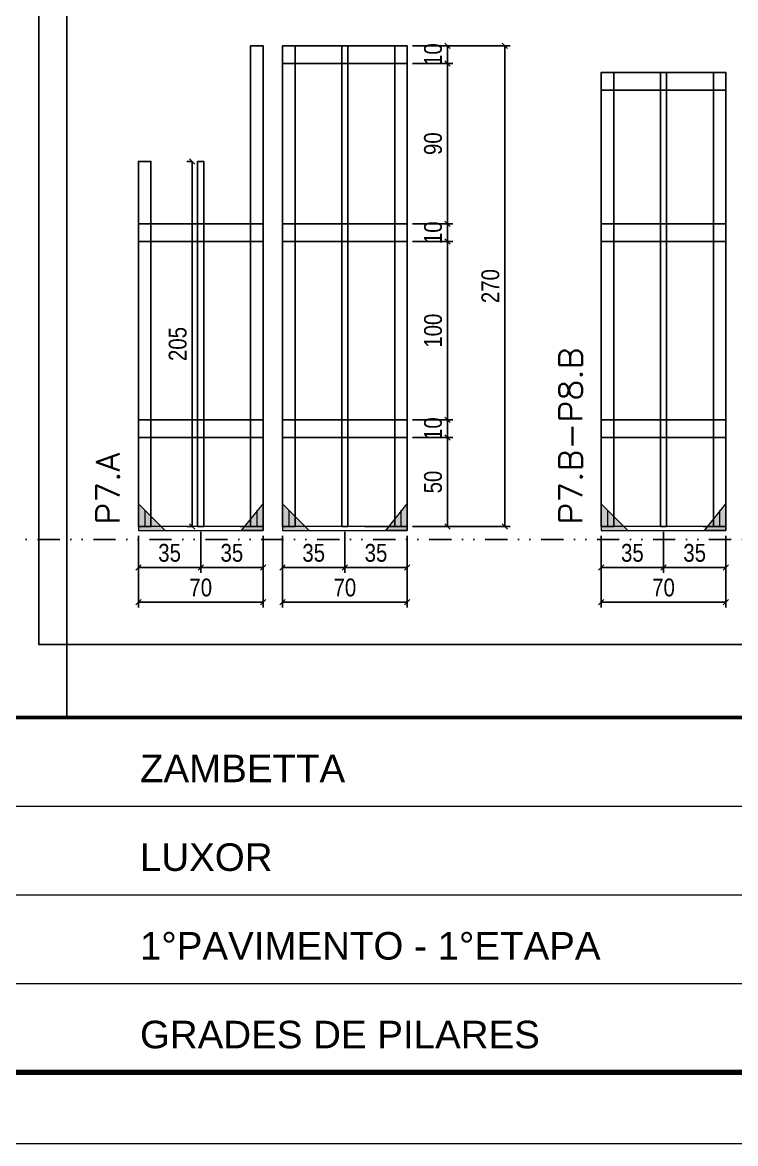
# Model space of a CAD drawing. Extents: x 14400 to 20667, y -21631 to 6985.
# Drawn here: x 16645 to 17045, y 3638 to 4267 of the extents above; entities that cross this region are included whole.
import ezdxf

# ---------------------------------------------------------------- set-up
doc = ezdxf.new("R2010")
doc.units = 0
for name, pattern in [('CONTINUO', [0]), ('DASHED', [0.75, 0.5, -0.25]), ('DIVIDE2', [0.625, 0.25, -0.125, 0, -0.125, 0, -0.125]), ('HIDDEN', [0.375, 0.25, -0.125])]:
    doc.linetypes.add(name, pattern=pattern)
doc.layers.add('00 - FELIPE', color=6, linetype='Continuous', plot=False)
for name, color, linetype in [('COTA', 241, 'Continuous'), ('Nível', 160, 'Continuous'), ('SARR_2.2x10', 60, 'Continuous'), ('SARR_3.5x7', 81, 'Continuous'), ('SARR_7x7', 40, 'Continuous')]:
    doc.layers.add(name, color=color, linetype=linetype)
for name, color, linetype, lineweight in [('Folhas', 255, 'Continuous', 9), ('Madeira', 126, 'Continuous', 18), ('Sarr 2.2x7', 40, 'Continuous', 9), ('SARRAFO DE PRESSAO', 251, 'DASHED', 9), ('Texto Seção', 7, 'Continuous', 15)]:
    doc.layers.add(name, color=color, linetype=linetype, lineweight=lineweight)
doc.styles.add('ARIAL', font='arial.ttf')
doc.styles.add('COTA TECNICA', font='techl___.ttf', dxfattribs={"height": 10})
doc.styles.add('REGUA-120', font='ROMANS.shx', dxfattribs={"height": 15})
doc.dimstyles.new('PAINEL', dxfattribs={"dimtxt": 10, "dimasz": 3, "dimexe": 3, "dimexo": 3, "dimgap": 3, "dimtad": 1, "dimdec": 1, "dimzin": 12, "dimdsep": 46, "dimtxsty": 'COTA TECNICA', "dimblk1": 'OBLIQUE', "dimblk2": 'OBLIQUE', "dimsah": 1, "dimcen": 0.9, "dimclrd": 4, "dimclre": 4, "dimclrt": 240, "dimadec": 1, "dimazin": 3, "dimtfac": 1, "dimtdec": 1, "dimtmove": 0, "dimatfit": 3, "dimfxl": 1, "dimtolj": 1, "dimtzin": 12, "dimarcsym": 0})

# ---------------------------------------------------------------- blocks, each defined once
blk = doc.blocks.new('9999999999')
at = {"color": 30, "linetype": 'CONTINUO'}
for p, q in [((98564.56, 34379.64), (99583.98, 34379.64)), ((98564.56, 34329.83), (99487.98, 34329.83)), ((98564.56, 34280.02), (99487.98, 34280.02))]:
    blk.add_line(p, q, dxfattribs=at)
at = {"color": 30, "linetype": 'CONTINUO', "const_width": 2}
blk.add_lwpolyline([(99583.98, 34230.21), (99583.98, 34414.45, 0.414214), (99568.98, 34429.45), (98228.98, 34429.45, 0.414214), (98213.98, 34414.45), (98213.98, 34245.21, 0.414214), (98228.98, 34230.21), (99583.98, 34230.21)], format="xyb", dxfattribs=at)
at = {"layer": 'Folhas'}
blk.add_lwpolyline([(98138.98, 34190.21), (99623.98, 34190.21), (99623.98, 35240.21), (98138.98, 35240.21)], close=True, dxfattribs=at)
at = {"layer": 'Folhas', "color": 30, "const_width": 3}
blk.add_lwpolyline([(98213.98, 34230.21), (99583.98, 34230.21), (99583.98, 35200.21), (98213.98, 35200.21)], close=True, dxfattribs=at)
at = {"color": 7, "linetype": 'Continuous', "ltscale": 5, "style": 'ARIAL'}
for s, height, p in [('ZAMBETTA', 15.483, (98837.68, 34393.13)), ('LUXOR', 15.483, (98837.68, 34343.32)), ('1°PAVIMENTO - 1°ETAPA', 15.4829, (98837.68, 34293.51)), ('GRADES DE PILARES', 15.4829, (98837.68, 34243.7))]:
    blk.add_text(s, height=height, dxfattribs=at).set_placement(p)
blk = doc.blocks.new('_Oblique')
at = {"color": 0, "linetype": 'ByBlock', "lineweight": -2}
blk.add_line((-0.5, -0.5), (0.5, 0.5), dxfattribs=at)
blk = doc.blocks.new('*D812')
at = {"layer": 'COTA', "color": 4, "lineweight": -2, "transparency": 16777216}
for p, q in [((16825.83, 3981.06), (16825.83, 3958.04)), ((16790.83, 3978.86), (16790.83, 3958.04)), ((16790.83, 3961.04), (16825.83, 3961.04))]:
    blk.add_line(p, q, dxfattribs=at)
at = {"layer": 'Defpoints', "color": 0, "transparency": 16777216}
for p in [(16790.83, 3981.86), (16825.83, 3984.06), (16825.83, 3961.04)]:
    blk.add_point(p, dxfattribs=at)
at = {"layer": 'COTA', "color": 4, "lineweight": -2, "transparency": 16777216, "xscale": 3, "yscale": 3, "zscale": 3, "rotation": 180}
blk.add_blockref('_Oblique', (16790.83, 3961.04), dxfattribs=at)
at = {"layer": 'COTA', "color": 4, "lineweight": -2, "transparency": 16777216, "xscale": 3, "yscale": 3, "zscale": 3}
blk.add_blockref('_Oblique', (16825.83, 3961.04), dxfattribs=at)
at = {"layer": 'COTA', "color": 240, "transparency": 16777216, "insert": (16808.33, 3969.26), "char_height": 10, "attachment_point": 5, "style": 'COTA TECNICA'}
blk.add_mtext('\\A1;35', dxfattribs=at)
blk = doc.blocks.new('*D813')
at = {"layer": 'COTA', "color": 4, "lineweight": -2, "transparency": 16777216}
for p, q in [((16825.83, 3981.06), (16825.83, 3958.04)), ((16860.83, 3978.86), (16860.83, 3958.04)), ((16825.83, 3961.04), (16860.83, 3961.04))]:
    blk.add_line(p, q, dxfattribs=at)
at = {"layer": 'Defpoints', "color": 0, "transparency": 16777216}
for p in [(16825.83, 3984.06), (16860.83, 3981.86), (16860.83, 3961.04)]:
    blk.add_point(p, dxfattribs=at)
at = {"layer": 'COTA', "color": 4, "lineweight": -2, "transparency": 16777216, "xscale": 3, "yscale": 3, "zscale": 3, "rotation": 180}
blk.add_blockref('_Oblique', (16825.83, 3961.04), dxfattribs=at)
at = {"layer": 'COTA', "color": 4, "lineweight": -2, "transparency": 16777216, "xscale": 3, "yscale": 3, "zscale": 3}
blk.add_blockref('_Oblique', (16860.83, 3961.04), dxfattribs=at)
at = {"layer": 'COTA', "color": 240, "transparency": 16777216, "insert": (16843.33, 3969.26), "char_height": 10, "attachment_point": 5, "style": 'COTA TECNICA'}
blk.add_mtext('\\A1;35', dxfattribs=at)
blk = doc.blocks.new('*D815')
at = {"layer": 'COTA', "color": 4, "lineweight": -2, "transparency": 16777216}
for p, q in [((16790.83, 3978.86), (16790.83, 3938.68)), ((16860.83, 3978.86), (16860.83, 3938.68)), ((16790.83, 3941.68), (16860.83, 3941.68))]:
    blk.add_line(p, q, dxfattribs=at)
at = {"layer": 'Defpoints', "color": 0, "transparency": 16777216}
for p in [(16790.83, 3981.86), (16860.83, 3981.86), (16860.83, 3941.68)]:
    blk.add_point(p, dxfattribs=at)
at = {"layer": 'COTA', "color": 4, "lineweight": -2, "transparency": 16777216, "xscale": 3, "yscale": 3, "zscale": 3, "rotation": 180}
blk.add_blockref('_Oblique', (16790.83, 3941.68), dxfattribs=at)
at = {"layer": 'COTA', "color": 4, "lineweight": -2, "transparency": 16777216, "xscale": 3, "yscale": 3, "zscale": 3}
blk.add_blockref('_Oblique', (16860.83, 3941.68), dxfattribs=at)
at = {"layer": 'COTA', "color": 240, "transparency": 16777216, "insert": (16825.83, 3949.79), "char_height": 10, "attachment_point": 5, "style": 'COTA TECNICA'}
blk.add_mtext('\\A1;70', dxfattribs=at)
blk = doc.blocks.new('*D792')
at = {"layer": 'COTA', "color": 4, "lineweight": -2, "transparency": 16777216}
for p, q in [((16863.83, 4034.06), (16886.53, 4034.06)), ((16883.53, 3984.06), (16883.53, 4034.06)), ((16863.83, 3984.06), (16886.53, 3984.06))]:
    blk.add_line(p, q, dxfattribs=at)
at = {"layer": 'Defpoints', "color": 0, "transparency": 16777216}
for p in [(16860.83, 4034.06), (16883.53, 4034.06), (16860.83, 3984.06)]:
    blk.add_point(p, dxfattribs=at)
at = {"layer": 'COTA', "color": 4, "lineweight": -2, "transparency": 16777216, "xscale": 3, "yscale": 3, "zscale": 3}
for p, rotation in [((16883.53, 4034.06), 90), ((16883.53, 3984.06), 270)]:
    blk.add_blockref('_Oblique', p, dxfattribs=dict(at, rotation=rotation))
at = {"layer": 'COTA', "color": 240, "transparency": 16777216, "insert": (16875.42, 4009.06), "char_height": 10, "attachment_point": 5, "rotation": 90, "style": 'COTA TECNICA'}
blk.add_mtext('\\A1;50', dxfattribs=at)
blk = doc.blocks.new('*D793')
at = {"layer": 'COTA', "color": 4, "lineweight": -2, "transparency": 16777216}
for p, q in [((16863.83, 4044.06), (16886.53, 4044.06)), ((16883.53, 4034.06), (16883.53, 4044.06)), ((16863.83, 4034.06), (16886.53, 4034.06))]:
    blk.add_line(p, q, dxfattribs=at)
at = {"layer": 'Defpoints', "color": 0, "transparency": 16777216}
for p in [(16860.83, 4044.06), (16883.53, 4044.06), (16860.83, 4034.06)]:
    blk.add_point(p, dxfattribs=at)
at = {"layer": 'COTA', "color": 4, "lineweight": -2, "transparency": 16777216, "xscale": 3, "yscale": 3, "zscale": 3}
for p, rotation in [((16883.53, 4044.06), 90), ((16883.53, 4034.06), 270)]:
    blk.add_blockref('_Oblique', p, dxfattribs=dict(at, rotation=rotation))
at = {"layer": 'COTA', "color": 240, "transparency": 16777216, "insert": (16875.43, 4039.06), "char_height": 10, "attachment_point": 5, "rotation": 90, "style": 'COTA TECNICA'}
blk.add_mtext('\\A1;10', dxfattribs=at)
blk = doc.blocks.new('*D794')
at = {"layer": 'COTA', "color": 4, "lineweight": -2, "transparency": 16777216}
for p, q in [((16863.83, 4144.06), (16886.53, 4144.06)), ((16883.53, 4044.06), (16883.53, 4144.06)), ((16863.83, 4044.06), (16886.53, 4044.06))]:
    blk.add_line(p, q, dxfattribs=at)
at = {"layer": 'Defpoints', "color": 0, "transparency": 16777216}
for p in [(16860.83, 4144.06), (16883.53, 4144.06), (16860.83, 4044.06)]:
    blk.add_point(p, dxfattribs=at)
at = {"layer": 'COTA', "color": 4, "lineweight": -2, "transparency": 16777216, "xscale": 3, "yscale": 3, "zscale": 3}
for p, rotation in [((16883.53, 4144.06), 90), ((16883.53, 4044.06), 270)]:
    blk.add_blockref('_Oblique', p, dxfattribs=dict(at, rotation=rotation))
at = {"layer": 'COTA', "color": 240, "transparency": 16777216, "insert": (16875.43, 4094.06), "char_height": 10, "attachment_point": 5, "rotation": 90, "style": 'COTA TECNICA'}
blk.add_mtext('\\A1;100', dxfattribs=at)
blk = doc.blocks.new('*D795')
at = {"layer": 'COTA', "color": 4, "lineweight": -2, "transparency": 16777216}
for p, q in [((16863.83, 4154.06), (16886.53, 4154.06)), ((16883.53, 4144.06), (16883.53, 4154.06)), ((16863.83, 4144.06), (16886.53, 4144.06))]:
    blk.add_line(p, q, dxfattribs=at)
at = {"layer": 'Defpoints', "color": 0, "transparency": 16777216}
for p in [(16860.83, 4154.06), (16883.53, 4154.06), (16860.83, 4144.06)]:
    blk.add_point(p, dxfattribs=at)
at = {"layer": 'COTA', "color": 4, "lineweight": -2, "transparency": 16777216, "xscale": 3, "yscale": 3, "zscale": 3}
for p, rotation in [((16883.53, 4154.06), 90), ((16883.53, 4144.06), 270)]:
    blk.add_blockref('_Oblique', p, dxfattribs=dict(at, rotation=rotation))
at = {"layer": 'COTA', "color": 240, "transparency": 16777216, "insert": (16875.43, 4149.06), "char_height": 10, "attachment_point": 5, "rotation": 90, "style": 'COTA TECNICA'}
blk.add_mtext('\\A1;10', dxfattribs=at)
blk = doc.blocks.new('*D796')
at = {"layer": 'COTA', "color": 4, "lineweight": -2, "transparency": 16777216}
for p, q in [((16744.83, 3981.06), (16744.83, 3958.04)), ((16709.83, 3978.86), (16709.83, 3958.04)), ((16709.83, 3961.04), (16744.83, 3961.04))]:
    blk.add_line(p, q, dxfattribs=at)
at = {"layer": 'Defpoints', "color": 0, "transparency": 16777216}
for p in [(16709.83, 3981.86), (16744.83, 3984.06), (16744.83, 3961.04)]:
    blk.add_point(p, dxfattribs=at)
at = {"layer": 'COTA', "color": 4, "lineweight": -2, "transparency": 16777216, "xscale": 3, "yscale": 3, "zscale": 3, "rotation": 180}
blk.add_blockref('_Oblique', (16709.83, 3961.04), dxfattribs=at)
at = {"layer": 'COTA', "color": 4, "lineweight": -2, "transparency": 16777216, "xscale": 3, "yscale": 3, "zscale": 3}
blk.add_blockref('_Oblique', (16744.83, 3961.04), dxfattribs=at)
at = {"layer": 'COTA', "color": 240, "transparency": 16777216, "insert": (16727.33, 3969.26), "char_height": 10, "attachment_point": 5, "style": 'COTA TECNICA'}
blk.add_mtext('\\A1;35', dxfattribs=at)
blk = doc.blocks.new('*D797')
at = {"layer": 'COTA', "color": 4, "lineweight": -2, "transparency": 16777216}
for p, q in [((16744.83, 3981.06), (16744.83, 3958.04)), ((16779.83, 3978.86), (16779.83, 3958.04)), ((16744.83, 3961.04), (16779.83, 3961.04))]:
    blk.add_line(p, q, dxfattribs=at)
at = {"layer": 'Defpoints', "color": 0, "transparency": 16777216}
for p in [(16744.83, 3984.06), (16779.83, 3981.86), (16779.83, 3961.04)]:
    blk.add_point(p, dxfattribs=at)
at = {"layer": 'COTA', "color": 4, "lineweight": -2, "transparency": 16777216, "xscale": 3, "yscale": 3, "zscale": 3, "rotation": 180}
blk.add_blockref('_Oblique', (16744.83, 3961.04), dxfattribs=at)
at = {"layer": 'COTA', "color": 4, "lineweight": -2, "transparency": 16777216, "xscale": 3, "yscale": 3, "zscale": 3}
blk.add_blockref('_Oblique', (16779.83, 3961.04), dxfattribs=at)
at = {"layer": 'COTA', "color": 240, "transparency": 16777216, "insert": (16762.33, 3969.26), "char_height": 10, "attachment_point": 5, "style": 'COTA TECNICA'}
blk.add_mtext('\\A1;35', dxfattribs=at)
blk = doc.blocks.new('*D799')
at = {"layer": 'COTA', "color": 4, "lineweight": -2, "transparency": 16777216}
for p, q in [((16709.83, 3978.86), (16709.83, 3938.68)), ((16779.83, 3978.86), (16779.83, 3938.68)), ((16709.83, 3941.68), (16779.83, 3941.68))]:
    blk.add_line(p, q, dxfattribs=at)
at = {"layer": 'Defpoints', "color": 0, "transparency": 16777216}
for p in [(16709.83, 3981.86), (16779.83, 3981.86), (16779.83, 3941.68)]:
    blk.add_point(p, dxfattribs=at)
at = {"layer": 'COTA', "color": 4, "lineweight": -2, "transparency": 16777216, "xscale": 3, "yscale": 3, "zscale": 3, "rotation": 180}
blk.add_blockref('_Oblique', (16709.83, 3941.68), dxfattribs=at)
at = {"layer": 'COTA', "color": 4, "lineweight": -2, "transparency": 16777216, "xscale": 3, "yscale": 3, "zscale": 3}
blk.add_blockref('_Oblique', (16779.83, 3941.68), dxfattribs=at)
at = {"layer": 'COTA', "color": 240, "transparency": 16777216, "insert": (16744.83, 3949.79), "char_height": 10, "attachment_point": 5, "style": 'COTA TECNICA'}
blk.add_mtext('\\A1;70', dxfattribs=at)
blk = doc.blocks.new('*D800')
at = {"layer": 'COTA', "color": 4, "lineweight": -2, "transparency": 16777216}
for p, q in [((16863.83, 4254.1), (16918.75, 4254.1)), ((16915.75, 3984.06), (16915.75, 4254.1)), ((16863.83, 3984.06), (16918.75, 3984.06))]:
    blk.add_line(p, q, dxfattribs=at)
at = {"layer": 'Defpoints', "color": 0, "transparency": 16777216}
for p in [(16860.83, 4254.1), (16915.75, 4254.1), (16860.83, 3984.06)]:
    blk.add_point(p, dxfattribs=at)
at = {"layer": 'COTA', "color": 4, "lineweight": -2, "transparency": 16777216, "xscale": 3, "yscale": 3, "zscale": 3}
for p, rotation in [((16915.75, 4254.1), 90), ((16915.75, 3984.06), 270)]:
    blk.add_blockref('_Oblique', p, dxfattribs=dict(at, rotation=rotation))
at = {"layer": 'COTA', "color": 240, "transparency": 16777216, "insert": (16907.64, 4119.08), "char_height": 10, "attachment_point": 5, "rotation": 90, "style": 'COTA TECNICA'}
blk.add_mtext('\\A1;270', dxfattribs=at)
blk = doc.blocks.new('*D807')
at = {"layer": 'COTA', "color": 4, "lineweight": -2, "transparency": 16777216}
for p, q in [((17004.92, 3981.06), (17004.92, 3958.04)), ((16969.92, 3978.86), (16969.92, 3958.04)), ((16969.92, 3961.04), (17004.92, 3961.04))]:
    blk.add_line(p, q, dxfattribs=at)
at = {"layer": 'Defpoints', "color": 0, "transparency": 16777216}
for p in [(16969.92, 3981.86), (17004.92, 3984.06), (17004.92, 3961.04)]:
    blk.add_point(p, dxfattribs=at)
at = {"layer": 'COTA', "color": 4, "lineweight": -2, "transparency": 16777216, "xscale": 3, "yscale": 3, "zscale": 3, "rotation": 180}
blk.add_blockref('_Oblique', (16969.92, 3961.04), dxfattribs=at)
at = {"layer": 'COTA', "color": 4, "lineweight": -2, "transparency": 16777216, "xscale": 3, "yscale": 3, "zscale": 3}
blk.add_blockref('_Oblique', (17004.92, 3961.04), dxfattribs=at)
at = {"layer": 'COTA', "color": 240, "transparency": 16777216, "insert": (16987.42, 3969.26), "char_height": 10, "attachment_point": 5, "style": 'COTA TECNICA'}
blk.add_mtext('\\A1;35', dxfattribs=at)
blk = doc.blocks.new('*D808')
at = {"layer": 'COTA', "color": 4, "lineweight": -2, "transparency": 16777216}
for p, q in [((17004.92, 3981.06), (17004.92, 3958.04)), ((17039.92, 3978.86), (17039.92, 3958.04)), ((17004.92, 3961.04), (17039.92, 3961.04))]:
    blk.add_line(p, q, dxfattribs=at)
at = {"layer": 'Defpoints', "color": 0, "transparency": 16777216}
for p in [(17004.92, 3984.06), (17039.92, 3981.86), (17039.92, 3961.04)]:
    blk.add_point(p, dxfattribs=at)
at = {"layer": 'COTA', "color": 4, "lineweight": -2, "transparency": 16777216, "xscale": 3, "yscale": 3, "zscale": 3, "rotation": 180}
blk.add_blockref('_Oblique', (17004.92, 3961.04), dxfattribs=at)
at = {"layer": 'COTA', "color": 4, "lineweight": -2, "transparency": 16777216, "xscale": 3, "yscale": 3, "zscale": 3}
blk.add_blockref('_Oblique', (17039.92, 3961.04), dxfattribs=at)
at = {"layer": 'COTA', "color": 240, "transparency": 16777216, "insert": (17022.42, 3969.26), "char_height": 10, "attachment_point": 5, "style": 'COTA TECNICA'}
blk.add_mtext('\\A1;35', dxfattribs=at)
blk = doc.blocks.new('*D810')
at = {"layer": 'COTA', "color": 4, "lineweight": -2, "transparency": 16777216}
for p, q in [((16969.92, 3978.86), (16969.92, 3938.68)), ((17039.92, 3978.86), (17039.92, 3938.68)), ((16969.92, 3941.68), (17039.92, 3941.68))]:
    blk.add_line(p, q, dxfattribs=at)
at = {"layer": 'Defpoints', "color": 0, "transparency": 16777216}
for p in [(16969.92, 3981.86), (17039.92, 3981.86), (17039.92, 3941.68)]:
    blk.add_point(p, dxfattribs=at)
at = {"layer": 'COTA', "color": 4, "lineweight": -2, "transparency": 16777216, "xscale": 3, "yscale": 3, "zscale": 3, "rotation": 180}
blk.add_blockref('_Oblique', (16969.92, 3941.68), dxfattribs=at)
at = {"layer": 'COTA', "color": 4, "lineweight": -2, "transparency": 16777216, "xscale": 3, "yscale": 3, "zscale": 3}
blk.add_blockref('_Oblique', (17039.92, 3941.68), dxfattribs=at)
at = {"layer": 'COTA', "color": 240, "transparency": 16777216, "insert": (17004.92, 3949.79), "char_height": 10, "attachment_point": 5, "style": 'COTA TECNICA'}
blk.add_mtext('\\A1;70', dxfattribs=at)
blk = doc.blocks.new('*D802')
at = {"layer": 'COTA', "color": 4, "lineweight": -2, "transparency": 16777216}
for p, q in [((16863.83, 4254.09), (16886.53, 4254.09)), ((16883.53, 4244.09), (16883.53, 4254.09)), ((16863.83, 4244.09), (16886.53, 4244.09))]:
    blk.add_line(p, q, dxfattribs=at)
at = {"layer": 'Defpoints', "color": 0, "transparency": 16777216}
for p in [(16860.83, 4254.09), (16883.53, 4254.09), (16860.83, 4244.09)]:
    blk.add_point(p, dxfattribs=at)
at = {"layer": 'COTA', "color": 4, "lineweight": -2, "transparency": 16777216, "xscale": 3, "yscale": 3, "zscale": 3}
for p, rotation in [((16883.53, 4254.09), 90), ((16883.53, 4244.09), 270)]:
    blk.add_blockref('_Oblique', p, dxfattribs=dict(at, rotation=rotation))
at = {"layer": 'COTA', "color": 240, "transparency": 16777216, "insert": (16875.43, 4249.09), "char_height": 10, "attachment_point": 5, "rotation": 90, "style": 'COTA TECNICA'}
blk.add_mtext('\\A1;10', dxfattribs=at)
blk = doc.blocks.new('*D822')
at = {"layer": 'COTA', "color": 4, "lineweight": -2, "transparency": 16777216}
for p, q in [((16863.83, 4244.09), (16886.53, 4244.09)), ((16883.53, 4154.06), (16883.53, 4244.09)), ((16863.83, 4154.06), (16886.53, 4154.06))]:
    blk.add_line(p, q, dxfattribs=at)
at = {"layer": 'Defpoints', "color": 0, "transparency": 16777216}
for p in [(16860.83, 4244.09), (16883.53, 4244.09), (16860.83, 4154.06)]:
    blk.add_point(p, dxfattribs=at)
at = {"layer": 'COTA', "color": 4, "lineweight": -2, "transparency": 16777216, "xscale": 3, "yscale": 3, "zscale": 3}
for p, rotation in [((16883.53, 4244.09), 90), ((16883.53, 4154.06), 270)]:
    blk.add_blockref('_Oblique', p, dxfattribs=dict(at, rotation=rotation))
at = {"layer": 'COTA', "color": 240, "transparency": 16777216, "insert": (16875.4, 4199.08), "char_height": 10, "attachment_point": 5, "rotation": 90, "style": 'COTA TECNICA'}
blk.add_mtext('\\A1;90', dxfattribs=at)
blk = doc.blocks.new('*D816')
at = {"layer": 'COTA', "color": 4, "lineweight": -2, "transparency": 16777216}
for p, q in [((16740.08, 4189.1), (16737.02, 4189.1)), ((16740.02, 4189.1), (16740.02, 3984.06)), ((16740.08, 3984.06), (16737.02, 3984.06))]:
    blk.add_line(p, q, dxfattribs=at)
at = {"layer": 'Defpoints', "color": 0, "transparency": 16777216}
for p in [(16743.08, 4189.1), (16740.02, 3984.06), (16743.08, 3984.06)]:
    blk.add_point(p, dxfattribs=at)
at = {"layer": 'COTA', "color": 4, "lineweight": -2, "transparency": 16777216, "xscale": 3, "yscale": 3, "zscale": 3}
for p, rotation in [((16740.02, 4189.1), 90), ((16740.02, 3984.06), 270)]:
    blk.add_blockref('_Oblique', p, dxfattribs=dict(at, rotation=rotation))
at = {"layer": 'COTA', "color": 240, "transparency": 16777216, "insert": (16731.91, 4086.58), "char_height": 10, "attachment_point": 5, "rotation": 90, "style": 'COTA TECNICA'}
blk.add_mtext('\\A1;205', dxfattribs=at)

msp = doc.modelspace()

# ---------------------------------------------------------------- hatches: boundary and pattern name
at = {"layer": 'Madeira'}
h = msp.add_hatch(color=252, dxfattribs=at)
h.dxf.hatch_style = 2
h.paths.add_polyline_path([(16709.83, 3996.86), (16709.83, 3981.86), (16724.83, 3981.86)])
h = msp.add_hatch(color=252, dxfattribs=at)
h.dxf.hatch_style = 2
h.paths.add_polyline_path([(16779.83, 3996.86), (16779.83, 3981.86), (16767.83, 3981.86)])
h = msp.add_hatch(color=252, dxfattribs=at)
h.dxf.hatch_style = 2
h.paths.add_polyline_path([(16790.83, 3996.86), (16790.83, 3981.86), (16805.83, 3981.86)])
h = msp.add_hatch(color=252, dxfattribs=at)
h.dxf.hatch_style = 2
h.paths.add_polyline_path([(16860.83, 3996.86), (16860.83, 3981.86), (16848.83, 3981.86)])
h = msp.add_hatch(color=252, dxfattribs=at)
h.dxf.hatch_style = 2
h.paths.add_polyline_path([(16969.92, 3996.86), (16969.92, 3981.86), (16984.92, 3981.86)])
h = msp.add_hatch(color=252, dxfattribs=at)
h.dxf.hatch_style = 2
h.paths.add_polyline_path([(17039.92, 3996.86), (17039.92, 3981.86), (17027.92, 3981.86)])

# ---------------------------------------------------------------- linework, layer by layer
at = {"layer": '00 - FELIPE'}
msp.add_lwpolyline([(16653.93, 4371.86), (17437.55, 4371.86), (17437.55, 3917.8), (16653.93, 3917.8)], close=True, dxfattribs=at)
at = {"layer": 'COTA'}
msp.add_line((16669.58, 4647.58), (16669.58, 3876.82), dxfattribs=at)
at = {"layer": 'Madeira', "color": 250, "linetype": 'HIDDEN'}
for p, q in [((16713.33, 3993.36), (16713.33, 3984.06)), ((16776.33, 3993.36), (16776.33, 3984.06)), ((16794.33, 3993.36), (16794.33, 3984.06)), ((16857.33, 3993.36), (16857.33, 3984.06)), ((16973.42, 3993.36), (16973.42, 3984.06)), ((17036.42, 3993.36), (17036.42, 3984.06)), ((16719.67, 3984.06), (16709.83, 3984.06)), ((16719.67, 3984.06), (16709.83, 3984.06)), ((16770, 3984.06), (16779.83, 3984.06)), ((16770, 3984.06), (16779.83, 3984.06)), ((16800.67, 3984.06), (16790.83, 3984.06)), ((16800.67, 3984.06), (16790.83, 3984.06)), ((16851, 3984.06), (16860.83, 3984.06)), ((16851, 3984.06), (16860.83, 3984.06)), ((16979.75, 3984.06), (16969.92, 3984.06)), ((16979.75, 3984.06), (16969.92, 3984.06)), ((17030.09, 3984.06), (17039.92, 3984.06)), ((17030.09, 3984.06), (17039.92, 3984.06))]:
    msp.add_line(p, q, dxfattribs=at)
at = {"layer": 'Madeira', "color": 1, "linetype": 'HIDDEN'}
for p, q in [((16713.33, 3993.36), (16713.33, 3984.06)), ((16776.33, 3993.36), (16776.33, 3984.06)), ((16794.33, 3993.36), (16794.33, 3984.06)), ((16857.33, 3993.36), (16857.33, 3984.06)), ((16973.42, 3993.36), (16973.42, 3984.06)), ((17036.42, 3993.36), (17036.42, 3984.06)), ((16716.83, 3989.86), (16716.83, 3984.06)), ((16797.83, 3989.86), (16797.83, 3984.06)), ((16976.92, 3989.86), (16976.92, 3984.06)), ((16725.63, 3984.06), (16709.83, 3984.06)), ((16767.03, 3984.06), (16779.83, 3984.06)), ((16806.63, 3984.06), (16790.83, 3984.06)), ((16837.03, 3984.06), (16860.83, 3984.06)), ((16985.72, 3984.06), (16969.92, 3984.06)), ((17027.12, 3984.06), (17039.92, 3984.06))]:
    msp.add_line(p, q, dxfattribs=at)
at = {"layer": 'Madeira', "color": 250}
for p, q in [((16709.83, 3984.06), (16709.83, 3981.86)), ((16709.83, 3984.06), (16709.83, 3981.86)), ((16709.83, 3984.06), (16709.83, 3981.86)), ((16790.83, 3984.06), (16790.83, 3981.86)), ((16790.83, 3984.06), (16790.83, 3981.86)), ((16790.83, 3984.06), (16790.83, 3981.86)), ((16969.92, 3984.06), (16969.92, 3981.86)), ((16969.92, 3984.06), (16969.92, 3981.86)), ((16969.92, 3984.06), (16969.92, 3981.86))]:
    msp.add_line(p, q, dxfattribs=at)
at = {"layer": 'Madeira', "color": 0}
for points in [[(16709.83, 3996.86), (16709.83, 3981.86), (16724.83, 3981.86), (16709.83, 3996.86)], [(16779.83, 3996.86), (16779.83, 3981.86), (16767.83, 3981.86), (16779.83, 3996.86)], [(16790.83, 3996.86), (16790.83, 3981.86), (16805.83, 3981.86), (16790.83, 3996.86)], [(16860.83, 3996.86), (16860.83, 3981.86), (16848.83, 3981.86), (16860.83, 3996.86)], [(16969.92, 3996.86), (16969.92, 3981.86), (16984.92, 3981.86), (16969.92, 3996.86)], [(17039.92, 3996.86), (17039.92, 3981.86), (17027.92, 3981.86), (17039.92, 3996.86)]]:
    msp.add_lwpolyline(points, dxfattribs=at)
at = {"layer": 'Nível', "color": 4, "linetype": 'DIVIDE2', "ltscale": 50}
msp.add_line((16086.97, 3976.86), (17456.97, 3976.86), dxfattribs=at)
at = {"layer": 'Sarr 2.2x7'}
for p, q in [((16709.83, 3984.06), (16709.83, 3981.86)), ((16779.83, 3981.86), (16779.83, 3984.06)), ((16790.83, 3984.06), (16790.83, 3981.86)), ((16860.83, 3981.86), (16860.83, 3984.06)), ((16969.92, 3984.06), (16969.92, 3981.86)), ((17039.92, 3981.86), (17039.92, 3984.06))]:
    msp.add_line(p, q, dxfattribs=at)
for points in [[(16779.83, 3984.06), (16709.83, 3984.06), (16709.83, 3981.86), (16779.83, 3981.86)], [(16860.83, 3984.06), (16790.83, 3984.06), (16790.83, 3981.86), (16860.83, 3981.86)], [(17039.92, 3984.06), (16969.92, 3984.06), (16969.92, 3981.86), (17039.92, 3981.86)]]:
    msp.add_lwpolyline(points, close=True, dxfattribs=at)
at = {"layer": 'SARR_2.2x10'}
for points in [[(16790.83, 4254.09), (16860.83, 4254.09), (16860.83, 4244.09), (16790.83, 4244.09)], [(16969.92, 4239.1), (17039.92, 4239.1), (17039.92, 4229.1), (16969.92, 4229.1)], [(16709.83, 4154.06), (16779.83, 4154.06), (16779.83, 4144.06), (16709.83, 4144.06)], [(16790.83, 4154.06), (16860.83, 4154.06), (16860.83, 4144.06), (16790.83, 4144.06)], [(16969.92, 4154.06), (17039.92, 4154.06), (17039.92, 4144.06), (16969.92, 4144.06)], [(16709.83, 4044.06), (16779.83, 4044.06), (16779.83, 4034.06), (16709.83, 4034.06)], [(16790.83, 4044.06), (16860.83, 4044.06), (16860.83, 4034.06), (16790.83, 4034.06)], [(16969.92, 4044.06), (17039.92, 4044.06), (17039.92, 4034.06), (16969.92, 4034.06)]]:
    msp.add_lwpolyline(points, close=True, dxfattribs=at)
at = {"layer": 'SARR_3.5x7'}
for p, q in [((16824.08, 3984.06), (16824.08, 4254.09)), ((16824.08, 4254.09), (16825.83, 4254.09)), ((16827.58, 4254.09), (16825.83, 4254.09)), ((16827.58, 3984.06), (16827.58, 4254.09)), ((17003.17, 3984.06), (17003.17, 4239.1)), ((17003.17, 4239.1), (17004.92, 4239.1)), ((17006.67, 4239.1), (17004.92, 4239.1)), ((17006.67, 3984.06), (17006.67, 4239.1)), ((16743.08, 3984.06), (16743.08, 4189.1)), ((16743.08, 4189.1), (16744.83, 4189.1)), ((16746.58, 4189.1), (16744.83, 4189.1)), ((16746.58, 3984.06), (16746.58, 4189.1)), ((16743.08, 3984.06), (16744.83, 3984.06)), ((16746.58, 3984.06), (16744.83, 3984.06)), ((16824.08, 3984.06), (16825.83, 3984.06)), ((16827.58, 3984.06), (16825.83, 3984.06)), ((17003.17, 3984.06), (17004.92, 3984.06)), ((17006.67, 3984.06), (17004.92, 3984.06))]:
    msp.add_line(p, q, dxfattribs=at)
at = {"layer": 'SARR_7x7'}
for points in [[(16772.83, 3984.06), (16779.83, 3984.06), (16779.83, 4254.1), (16772.83, 4254.1)], [(16790.83, 3984.06), (16797.83, 3984.06), (16797.83, 4254.09), (16790.83, 4254.09)], [(16853.83, 3984.06), (16860.83, 3984.06), (16860.83, 4254.09), (16853.83, 4254.09)], [(16969.92, 3984.06), (16976.92, 3984.06), (16976.92, 4239.1), (16969.92, 4239.1)], [(17032.92, 3984.06), (17039.92, 3984.06), (17039.92, 4239.1), (17032.92, 4239.1)], [(16709.83, 3984.06), (16716.83, 3984.06), (16716.83, 4189.1), (16709.83, 4189.1)]]:
    msp.add_lwpolyline(points, close=True, dxfattribs=at)

# ---------------------------------------------------------------- block references
at = {"layer": 'SARRAFO DE PRESSAO', "color": 6, "linetype": 'ByBlock'}
msp.add_blockref('9999999999', (-82127.01, -30552.63), dxfattribs=at)

# ---------------------------------------------------------------- texts
at = {"layer": 'Texto Seção', "style": 'REGUA-120', "width": 1.05}
for s, p in [('P7.B-P8.B', (16959.24, 3985.16)), ('P7.A', (16699.15, 3985.16))]:
    msp.add_text(s, height=13, rotation=90, dxfattribs=at).set_placement(p)

# ---------------------------------------------------------------- dimensions: what is measured, and where the dimension line sits
at = {"layer": 'COTA'}
for base, p1, p2, picture, middle in [((16883.53, 4254.09), (16860.83, 4244.09), (16860.83, 4254.09), '*D802', (16883.53, 4249.09)), ((16883.53, 4154.06), (16860.83, 4144.06), (16860.83, 4154.06), '*D795', (16883.53, 4149.06)), ((16883.53, 4044.06), (16860.83, 4034.06), (16860.83, 4044.06), '*D793', (16883.53, 4039.06))]:
    dim = msp.add_linear_dim(base=base, p1=p1, p2=p2, angle=90, dimstyle='PAINEL', override={"dimtmove": 1}, dxfattribs=at)
    dim.commit()
    dim.dimension.update_dxf_attribs({"geometry": picture, "text_midpoint": middle, "dimtype": 160})
for base, p1, p2, picture, middle in [((16915.75, 4254.09), (16860.83, 3984.06), (16860.83, 4254.09), '*D800', (16907.64, 4119.08)), ((16883.53, 4144.06), (16860.83, 4044.06), (16860.83, 4144.06), '*D794', (16875.43, 4094.06)), ((16883.53, 4034.06), (16860.83, 3984.06), (16860.83, 4034.06), '*D792', (16875.42, 4009.06))]:
    dim = msp.add_linear_dim(base=base, p1=p1, p2=p2, angle=90, dimstyle='PAINEL', override={"dimtmove": 1}, dxfattribs=at)
    dim.commit()
    dim.dimension.update_dxf_attribs({"geometry": picture, "text_midpoint": middle})
for base, p1, p2, picture, middle in [((16883.53, 4244.09), (16860.83, 4154.06), (16860.83, 4244.09), '*D822', (16875.4, 4199.08)), ((16740.02, 3984.06), (16743.08, 4189.1), (16743.08, 3984.06), '*D816', (16731.91, 4086.58))]:
    dim = msp.add_linear_dim(base=base, p1=p1, p2=p2, angle=90, dimstyle='PAINEL', dxfattribs=at)
    dim.commit()
    dim.dimension.update_dxf_attribs({"geometry": picture, "text_midpoint": middle})
for base, p1, p2, picture, middle in [((16744.83, 3961.04), (16709.83, 3981.86), (16744.83, 3984.06), '*D796', (16727.33, 3969.26)), ((16779.83, 3941.68), (16709.83, 3981.86), (16779.83, 3981.86), '*D799', (16744.83, 3949.79)), ((16779.83, 3961.04), (16744.83, 3984.06), (16779.83, 3981.86), '*D797', (16762.33, 3969.26)), ((16825.83, 3961.04), (16790.83, 3981.86), (16825.83, 3984.06), '*D812', (16808.33, 3969.26)), ((16860.83, 3941.68), (16790.83, 3981.86), (16860.83, 3981.86), '*D815', (16825.83, 3949.79)), ((16860.83, 3961.04), (16825.83, 3984.06), (16860.83, 3981.86), '*D813', (16843.33, 3969.26)), ((17004.92, 3961.04), (16969.92, 3981.86), (17004.92, 3984.06), '*D807', (16987.42, 3969.26)), ((17039.92, 3941.68), (16969.92, 3981.86), (17039.92, 3981.86), '*D810', (17004.92, 3949.79)), ((17039.92, 3961.04), (17004.92, 3984.06), (17039.92, 3981.86), '*D808', (17022.42, 3969.26))]:
    dim = msp.add_linear_dim(base=base, p1=p1, p2=p2, dimstyle='PAINEL', override={"dimtmove": 1}, dxfattribs=at)
    dim.commit()
    dim.dimension.update_dxf_attribs({"geometry": picture, "text_midpoint": middle})

doc.saveas('drawing.dxf')
